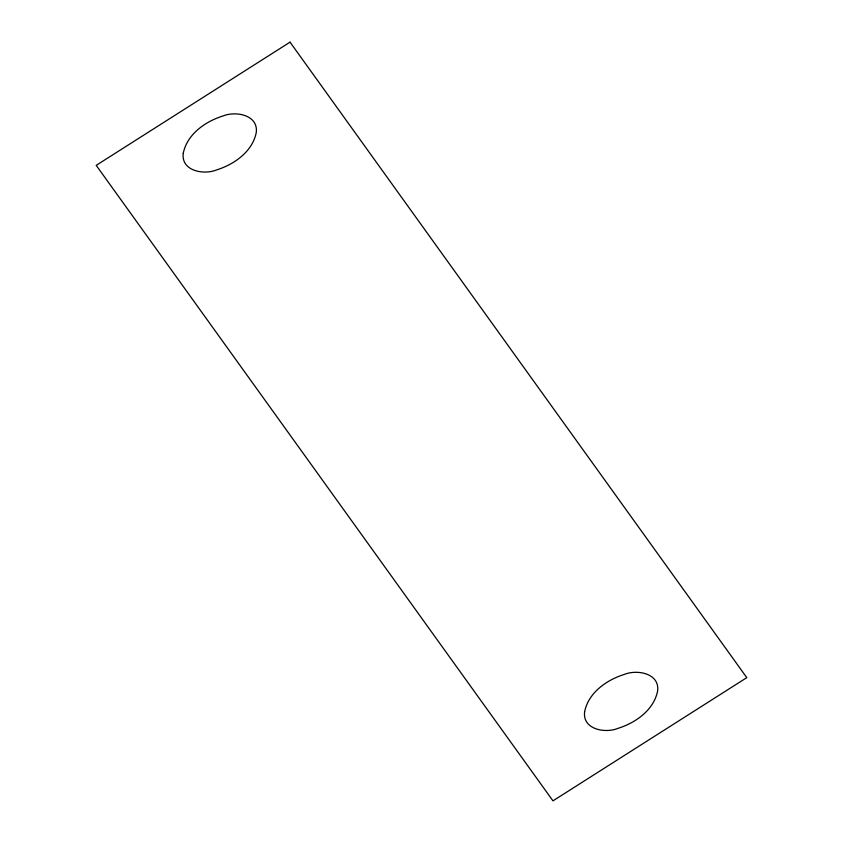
<?xml version="1.0" encoding="UTF-8"?>
<svg xmlns="http://www.w3.org/2000/svg" width="843" height="843" viewBox="0 0 843 843"><rect width="100%" height="100%" fill="white"/><g stroke="black" fill="none" stroke-linecap="round" stroke-linejoin="round"><path stroke-width="1.26" d="M183.258 153.268C180.887 171.003 203.711 175.165 216.461 169.97C234.091 164.49 252.373 151.761 256.24 132.657C258.622 114.922 235.787 110.749 223.037 115.955C205.407 121.424 187.125 134.163 183.258 153.268M584.631 711.703C582.25 729.437 605.074 733.6 617.835 728.405C635.464 722.936 653.746 710.196 657.603 691.091C659.985 673.357 637.15 669.184 624.4 674.389C606.77 679.858 588.488 692.598 584.631 711.703M290.034 42.15L96.207 165.354L552.966 800.85L746.793 677.646L290.034 42.15"/></g></svg>
